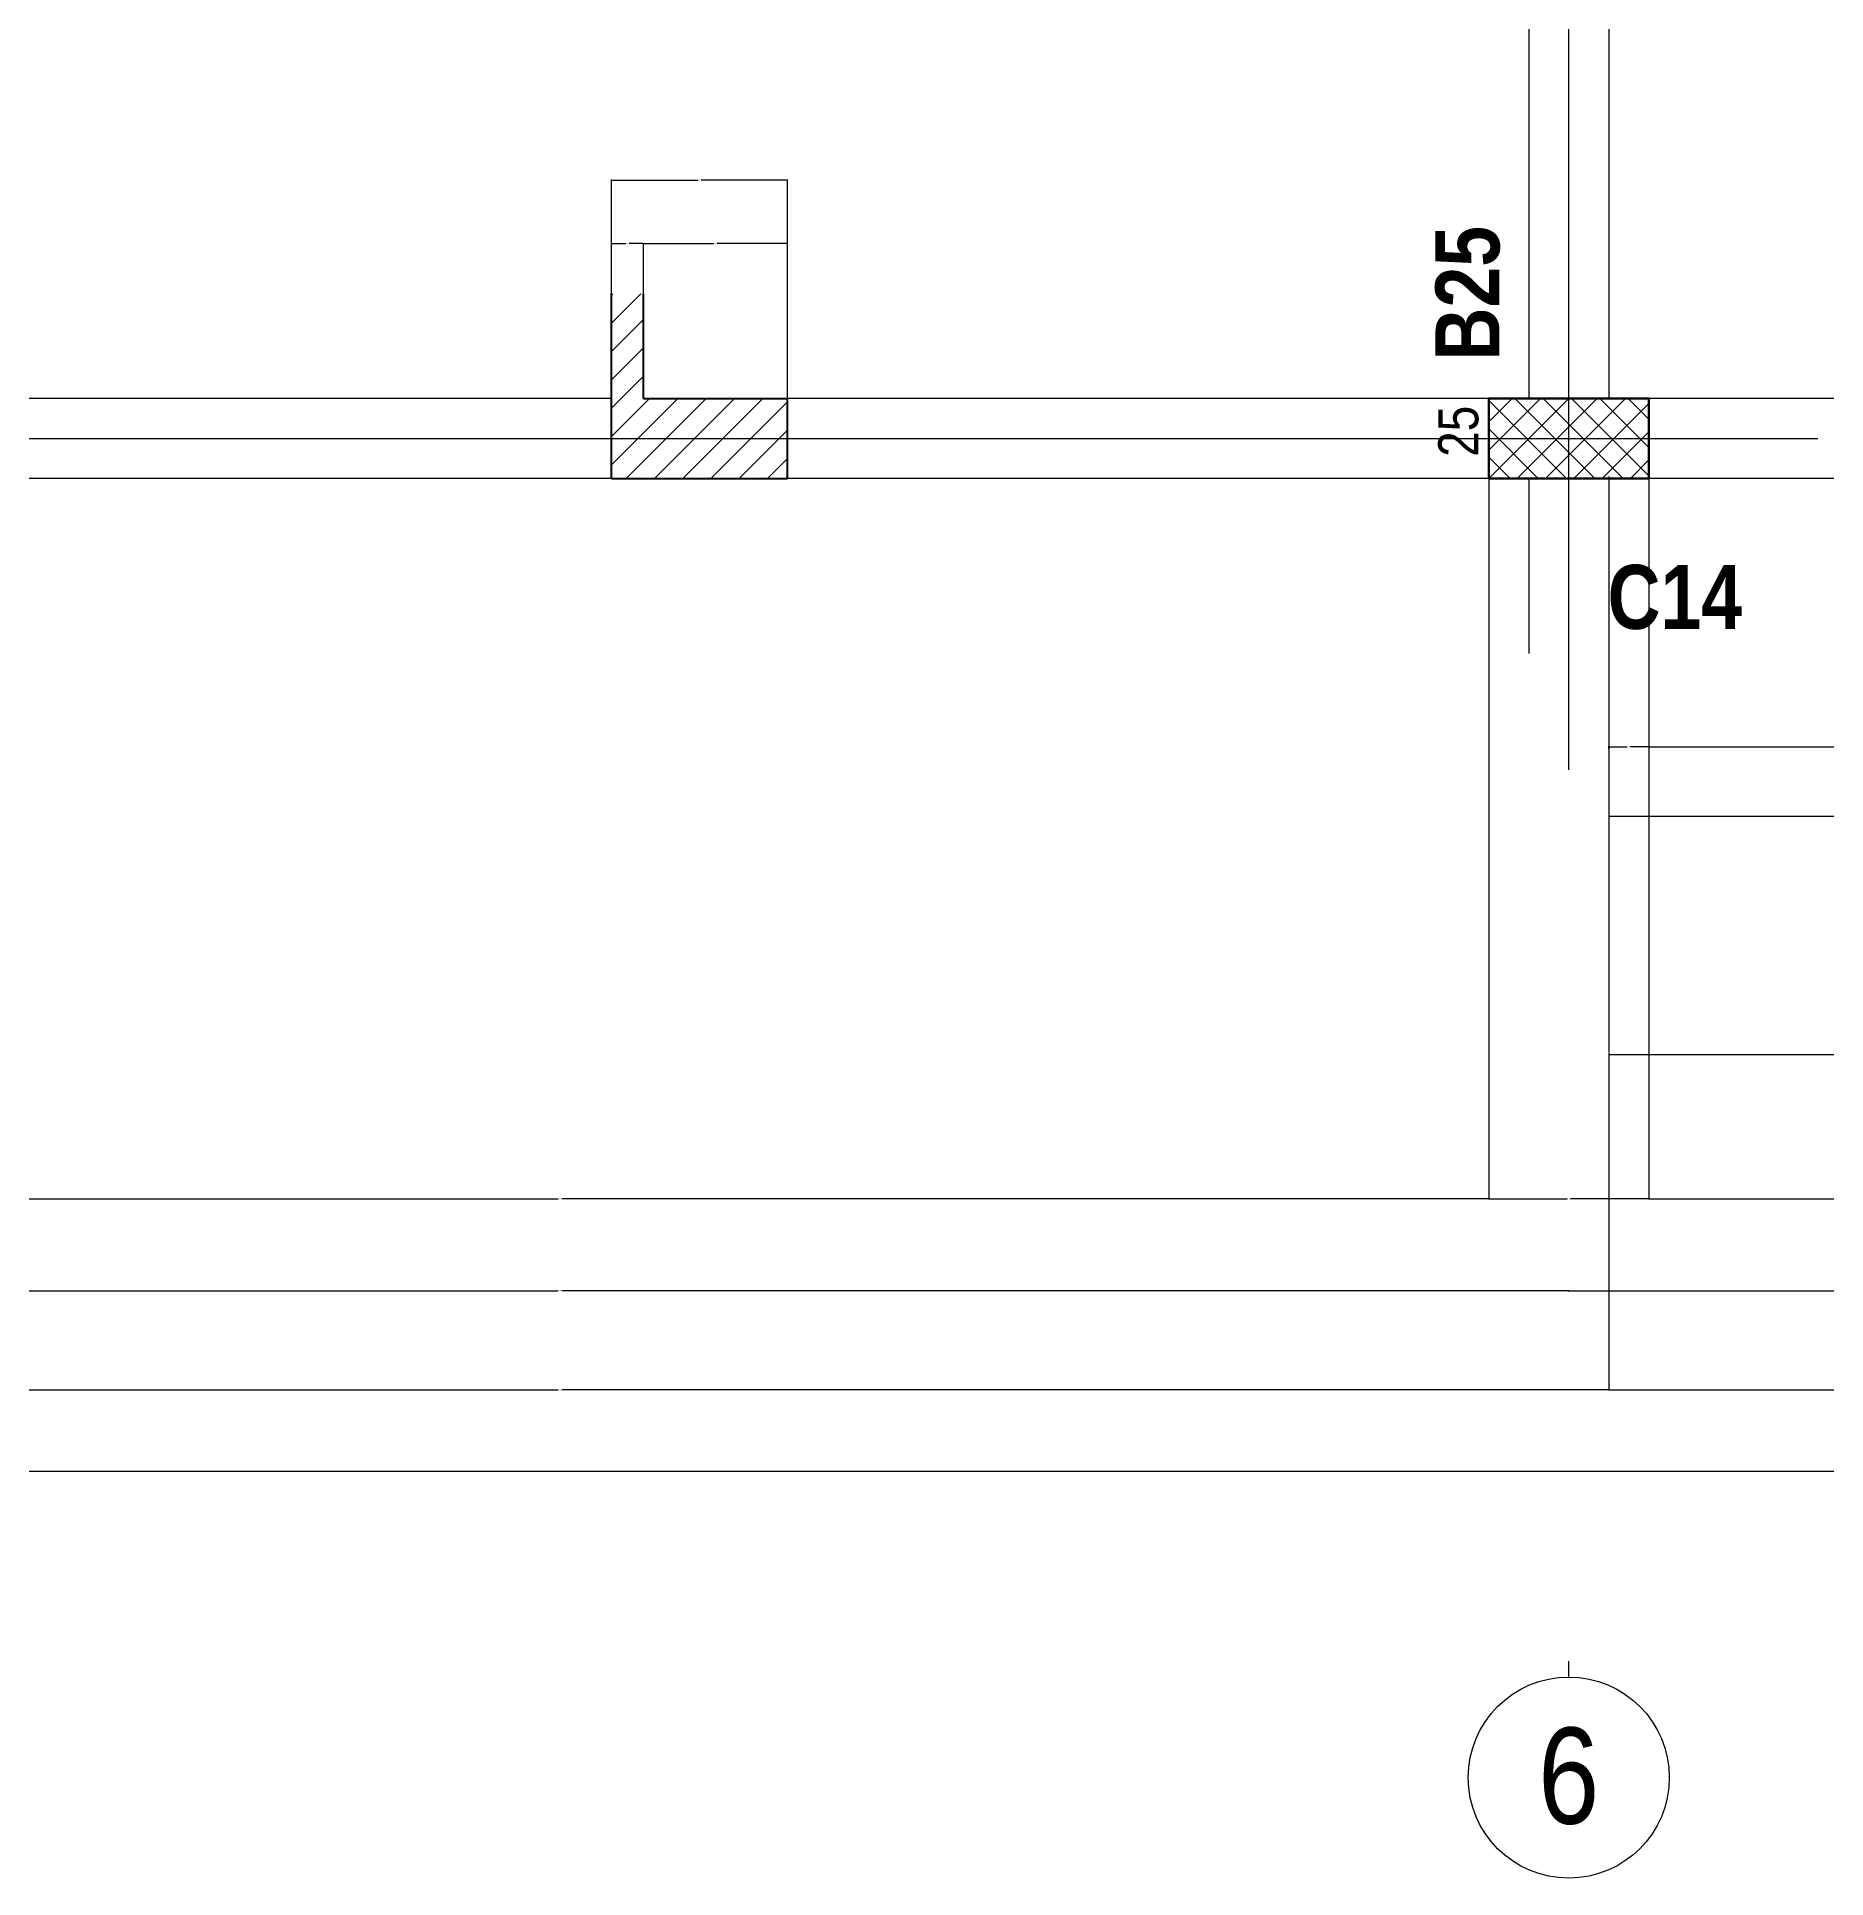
# Model space of a CAD drawing. Header units: millimetres. Extents: x 62 to 4126, y 148 to 2776.
# Drawn here: x 2747 to 3306, y 148 to 724 of the extents above; entities that cross this region are included whole.
import ezdxf

# ---------------------------------------------------------------- set-up
doc = ezdxf.new("R2010")
doc.units = ezdxf.units.MM
for name, pattern in [('DASHDOT', [25.4, 12.7, -6.35, 0, -6.35]), ('Dashed', [282.222223, 141.111112, -141.111112]), ('Solid Line copy-002', [1150, 5, -278.333333, 595, -271.666667])]:
    doc.linetypes.add(name, pattern=pattern)
for name, color, linetype, lineweight in [('! Plochi sech', 210, 'Continuous', 25), ('!Column', 10, 'Continuous', 50), ('!Dimension', 70, 'Continuous', 25), ('!Hatch', 70, 'Continuous', 25), ('035', 30, 'Continuous', 30), ('Osi', 70, 'DASHDOT', 25)]:
    doc.layers.add(name, color=color, linetype=linetype, lineweight=lineweight)
doc.layers.add('text', color=7, linetype='Continuous')
doc.styles.add('GENERATED_STYLE_2', font='ARIALN.TTF')
doc.styles.add('GENERATED_STYLE_3', font='ARIALNB.TTF')
doc.styles.get("Standard").update_dxf_attribs({"font": 'arial.ttf'})
doc.dimstyles.get("Standard").update_dxf_attribs({"dimtxt": 2.5, "dimasz": 2.5, "dimexe": 1.25, "dimexo": 0.625, "dimtad": 1, "dimtxsty": 'Standard', "dimcen": 2.5, "dimazin": 3, "dimtfac": 1, "dimtmove": 0, "dimatfit": 3})

# ---------------------------------------------------------------- blocks, each defined once
blk = doc.blocks.new('*D2272')
at = {"layer": '!Dimension', "color": 0, "lineweight": -2}
for p, q in [((3200.41, 586.1), (3200.41, 360.42)), ((3250.41, 586.1), (3250.41, 360.42)), ((3200.59, 360.6), (3224.87, 360.6)), ((3250.23, 360.6), (3225.94, 360.6))]:
    blk.add_line(p, q, dxfattribs=at)
at = {"layer": '!Dimension', "color": 0}
for points in [[(3200.59, 360.63), (3200.59, 360.57), (3200.41, 360.6)], [(3250.23, 360.57), (3250.23, 360.63), (3250.41, 360.6)]]:
    blk.add_solid(points, dxfattribs=at)
at = {"layer": 'Defpoints', "color": 0}
for p in [(3200.41, 586.16), (3250.41, 586.16), (3250.41, 360.6)]:
    blk.add_point(p, dxfattribs=at)
at = {"layer": '!Dimension', "color": 0, "insert": (3225.41, 360.6), "char_height": 0.18, "attachment_point": 5}
blk.add_mtext('\\A1;50.0000', dxfattribs=at)
blk = doc.blocks.new('*D2273')
at = {"layer": '!Dimension', "color": 0, "lineweight": -2}
for p, q in [((3250.41, 586.1), (3250.41, 360.42)), ((3842.91, 586.1), (3842.91, 360.42)), ((3250.59, 360.6), (3546.05, 360.6)), ((3842.73, 360.6), (3547.26, 360.6))]:
    blk.add_line(p, q, dxfattribs=at)
at = {"layer": '!Dimension', "color": 0}
for points in [[(3250.59, 360.63), (3250.59, 360.57), (3250.41, 360.6)], [(3842.73, 360.57), (3842.73, 360.63), (3842.91, 360.6)]]:
    blk.add_solid(points, dxfattribs=at)
at = {"layer": 'Defpoints', "color": 0}
for p in [(3250.41, 586.16), (3842.91, 586.16), (3842.91, 360.6)]:
    blk.add_point(p, dxfattribs=at)
at = {"layer": '!Dimension', "color": 0, "insert": (3546.66, 360.6), "char_height": 0.18, "attachment_point": 5}
blk.add_mtext('\\A1;592.5000', dxfattribs=at)
blk = doc.blocks.new('*D2278')
at = {"layer": '!Dimension', "color": 0, "lineweight": -2}
for p, q in [((2595.41, 331.72), (2595.41, 332.09)), ((2595.59, 331.91), (2909.8, 331.91)), ((3225.23, 331.91), (2911.01, 331.91)), ((3225.41, 331.72), (3225.41, 332.09))]:
    blk.add_line(p, q, dxfattribs=at)
at = {"layer": '!Dimension', "color": 0}
for points in [[(2595.59, 331.94), (2595.59, 331.88), (2595.41, 331.91)], [(3225.23, 331.88), (3225.23, 331.94), (3225.41, 331.91)]]:
    blk.add_solid(points, dxfattribs=at)
at = {"layer": 'Defpoints', "color": 0}
for p in [(2595.41, 331.66), (3225.41, 331.91), (3225.41, 331.66)]:
    blk.add_point(p, dxfattribs=at)
at = {"layer": '!Dimension', "color": 0, "insert": (2910.41, 331.91), "char_height": 0.18, "attachment_point": 5}
blk.add_mtext('\\A1;630.0000', dxfattribs=at)
blk = doc.blocks.new('*D2279')
at = {"layer": '!Dimension', "color": 0, "lineweight": -2}
for p, q in [((3225.41, 331.72), (3225.41, 332.09)), ((3225.59, 331.91), (3539.8, 331.91)), ((3855.23, 331.91), (3541.01, 331.91)), ((3855.41, 331.72), (3855.41, 332.09))]:
    blk.add_line(p, q, dxfattribs=at)
at = {"layer": '!Dimension', "color": 0}
for points in [[(3225.59, 331.94), (3225.59, 331.88), (3225.41, 331.91)], [(3855.23, 331.88), (3855.23, 331.94), (3855.41, 331.91)]]:
    blk.add_solid(points, dxfattribs=at)
at = {"layer": 'Defpoints', "color": 0}
for p in [(3225.41, 331.66), (3855.41, 331.91), (3855.41, 331.66)]:
    blk.add_point(p, dxfattribs=at)
at = {"layer": '!Dimension', "color": 0, "insert": (3540.41, 331.91), "char_height": 0.18, "attachment_point": 5}
blk.add_mtext('\\A1;630.0000', dxfattribs=at)
blk = doc.blocks.new('*D2284')
at = {"layer": '!Dimension', "color": 0, "lineweight": -2}
for p, q in [((3237.91, 406.1), (3237.91, 300.76)), ((3842.91, 406.1), (3842.91, 300.76)), ((3238.09, 300.94), (3539.8, 300.94)), ((3842.73, 300.94), (3541.01, 300.94))]:
    blk.add_line(p, q, dxfattribs=at)
at = {"layer": '!Dimension', "color": 0}
for points in [[(3238.09, 300.97), (3238.09, 300.91), (3237.91, 300.94)], [(3842.73, 300.91), (3842.73, 300.97), (3842.91, 300.94)]]:
    blk.add_solid(points, dxfattribs=at)
at = {"layer": 'Defpoints', "color": 0}
for p in [(3237.91, 406.16), (3842.91, 406.16), (3842.91, 300.94)]:
    blk.add_point(p, dxfattribs=at)
at = {"layer": '!Dimension', "color": 0, "insert": (3540.41, 300.94), "char_height": 0.18, "attachment_point": 5}
blk.add_mtext('\\A1;605.0000', dxfattribs=at)
blk = doc.blocks.new('_Oblique')
at = {"color": 0, "linetype": 'ByBlock', "lineweight": -2}
blk.add_line((-0.5, -0.5), (0.5, 0.5), dxfattribs=at)
blk = doc.blocks.new('*D2286')
at = {"layer": '!Dimension', "color": 0, "lineweight": -2}
for p, q in [((307.91, 586.1), (307.91, 275.3)), ((3867.91, 586.1), (3867.91, 275.3)), ((307.91, 275.48), (2087.23, 275.48)), ((3867.91, 275.48), (2088.58, 275.48))]:
    blk.add_line(p, q, dxfattribs=at)
at = {"layer": 'Defpoints', "color": 0}
for p in [(307.91, 586.16), (3867.91, 586.16), (3867.91, 275.48)]:
    blk.add_point(p, dxfattribs=at)
at = {"layer": '!Dimension', "color": 0, "lineweight": -2, "xscale": 0.18, "yscale": 0.18, "zscale": 0.18, "rotation": 180}
blk.add_blockref('_Oblique', (307.91, 275.48), dxfattribs=at)
at = {"layer": '!Dimension', "color": 0, "lineweight": -2, "xscale": 0.18, "yscale": 0.18, "zscale": 0.18}
blk.add_blockref('_Oblique', (3867.91, 275.48), dxfattribs=at)
at = {"layer": '!Dimension', "color": 0, "insert": (2087.91, 275.48), "char_height": 0.18, "attachment_point": 5}
blk.add_mtext('\\A1;3560.0000', dxfattribs=at)
blk = doc.blocks.new('*D2325')
at = {"layer": '! Plochi sech', "color": 0, "lineweight": -2}
for p, q in [((2926.41, 610.72), (2926.41, 659.15)), ((2926.59, 658.97), (2930.88, 658.97)), ((2936.23, 658.97), (2931.93, 658.97)), ((2936.41, 610.72), (2936.41, 659.15))]:
    blk.add_line(p, q, dxfattribs=at)
at = {"layer": '! Plochi sech', "color": 0}
for points in [[(2926.59, 659), (2926.59, 658.94), (2926.41, 658.97)], [(2936.23, 658.94), (2936.23, 659), (2936.41, 658.97)]]:
    blk.add_solid(points, dxfattribs=at)
at = {"layer": 'Defpoints', "color": 0}
for p in [(2936.41, 658.97), (2926.41, 610.66), (2936.41, 610.66)]:
    blk.add_point(p, dxfattribs=at)
at = {"layer": '! Plochi sech', "color": 0, "insert": (2931.41, 658.97), "char_height": 0.18, "attachment_point": 5}
blk.add_mtext('\\A1;10.0000', dxfattribs=at)
blk = doc.blocks.new('*D2326')
at = {"layer": '! Plochi sech', "color": 0, "lineweight": -2}
for p, q in [((2936.41, 610.72), (2936.41, 659.15)), ((2936.59, 658.97), (2958.37, 658.97)), ((2981.23, 658.97), (2959.44, 658.97)), ((2981.41, 610.72), (2981.41, 659.15))]:
    blk.add_line(p, q, dxfattribs=at)
at = {"layer": '! Plochi sech', "color": 0}
for points in [[(2936.59, 659), (2936.59, 658.94), (2936.41, 658.97)], [(2981.23, 658.94), (2981.23, 659), (2981.41, 658.97)]]:
    blk.add_solid(points, dxfattribs=at)
at = {"layer": 'Defpoints', "color": 0}
for p in [(2981.41, 658.97), (2936.41, 610.66), (2981.41, 610.66)]:
    blk.add_point(p, dxfattribs=at)
at = {"layer": '! Plochi sech', "color": 0, "insert": (2958.91, 658.97), "char_height": 0.18, "attachment_point": 5}
blk.add_mtext('\\A1;45.0000', dxfattribs=at)
blk = doc.blocks.new('*D2327')
at = {"layer": '! Plochi sech', "color": 0, "lineweight": -2}
for p, q in [((2926.41, 610.72), (2926.41, 679)), ((2926.59, 678.82), (2953.37, 678.82)), ((2981.23, 678.82), (2954.44, 678.82)), ((2981.41, 610.72), (2981.41, 679))]:
    blk.add_line(p, q, dxfattribs=at)
at = {"layer": '! Plochi sech', "color": 0}
for points in [[(2926.59, 678.85), (2926.59, 678.79), (2926.41, 678.82)], [(2981.23, 678.79), (2981.23, 678.85), (2981.41, 678.82)]]:
    blk.add_solid(points, dxfattribs=at)
at = {"layer": 'Defpoints', "color": 0}
for p in [(2926.41, 678.82), (2926.41, 610.66), (2981.41, 610.66)]:
    blk.add_point(p, dxfattribs=at)
at = {"layer": '! Plochi sech', "color": 0, "insert": (2953.91, 678.82), "char_height": 0.18, "attachment_point": 5}
blk.add_mtext('\\A1;55.0000', dxfattribs=at)
blk = doc.blocks.new('*D2384')
at = {"layer": '!Dimension', "color": 0, "lineweight": -2}
for p, q in [((3237.91, 501.22), (3237.91, 502)), ((3238.09, 501.82), (3243.63, 501.82)), ((3250.23, 501.82), (3244.68, 501.82)), ((3250.41, 501.72), (3250.41, 502))]:
    blk.add_line(p, q, dxfattribs=at)
at = {"layer": '!Dimension', "color": 0}
for points in [[(3238.09, 501.85), (3238.09, 501.79), (3237.91, 501.82)], [(3250.23, 501.79), (3250.23, 501.85), (3250.41, 501.82)]]:
    blk.add_solid(points, dxfattribs=at)
at = {"layer": 'Defpoints', "color": 0}
for p in [(3237.91, 501.82), (3237.91, 501.16), (3250.41, 501.66)]:
    blk.add_point(p, dxfattribs=at)
at = {"layer": '!Dimension', "color": 0, "insert": (3244.16, 501.82), "char_height": 0.18, "attachment_point": 5}
blk.add_mtext('\\A1;12.5000', dxfattribs=at)
blk = doc.blocks.new('*D2385')
at = {"layer": '!Dimension', "color": 0, "lineweight": -2}
for p, q in [((3250.41, 501.72), (3250.41, 502)), ((3250.59, 501.82), (3539.8, 501.82)), ((3830.23, 501.82), (3541.01, 501.82)), ((3830.41, 501.22), (3830.41, 502))]:
    blk.add_line(p, q, dxfattribs=at)
at = {"layer": '!Dimension', "color": 0}
for points in [[(3250.59, 501.85), (3250.59, 501.79), (3250.41, 501.82)], [(3830.23, 501.79), (3830.23, 501.85), (3830.41, 501.82)]]:
    blk.add_solid(points, dxfattribs=at)
at = {"layer": 'Defpoints', "color": 0}
for p in [(3250.41, 501.66), (3830.41, 501.82), (3830.41, 501.16)]:
    blk.add_point(p, dxfattribs=at)
at = {"layer": '!Dimension', "color": 0, "insert": (3540.41, 501.82), "char_height": 0.18, "attachment_point": 5}
blk.add_mtext('\\A1;580.0000', dxfattribs=at)
blk = doc.blocks.new('*D2387')
at = {"layer": '!Dimension', "color": 0, "lineweight": -2}
for p, q in [((3237.91, 501.6), (3237.91, 480)), ((3842.91, 501.6), (3842.91, 480)), ((3238.09, 480.18), (3539.8, 480.18)), ((3842.73, 480.18), (3541.01, 480.18))]:
    blk.add_line(p, q, dxfattribs=at)
at = {"layer": '!Dimension', "color": 0}
for points in [[(3238.09, 480.21), (3238.09, 480.15), (3237.91, 480.18)], [(3842.73, 480.15), (3842.73, 480.21), (3842.91, 480.18)]]:
    blk.add_solid(points, dxfattribs=at)
at = {"layer": 'Defpoints', "color": 0}
for p in [(3237.91, 501.66), (3842.91, 501.66), (3842.91, 480.18)]:
    blk.add_point(p, dxfattribs=at)
at = {"layer": '!Dimension', "color": 0, "insert": (3540.41, 480.18), "char_height": 0.18, "attachment_point": 5}
blk.add_mtext('\\A1;605.0000', dxfattribs=at)
blk = doc.blocks.new('*D2558')
at = {"layer": '!Dimension', "color": 0, "lineweight": -2}
for p, q in [((2582.91, 286.72), (2582.91, 301.12)), ((2583.09, 300.94), (2909.8, 300.94)), ((3237.73, 300.94), (2911.01, 300.94)), ((3237.91, 301.6), (3237.91, 300.76))]:
    blk.add_line(p, q, dxfattribs=at)
at = {"layer": '!Dimension', "color": 0}
for points in [[(2583.09, 300.97), (2583.09, 300.91), (2582.91, 300.94)], [(3237.73, 300.91), (3237.73, 300.97), (3237.91, 300.94)]]:
    blk.add_solid(points, dxfattribs=at)
at = {"layer": 'Defpoints', "color": 0}
for p in [(3237.91, 301.66), (3237.91, 300.94), (2582.91, 286.66)]:
    blk.add_point(p, dxfattribs=at)
at = {"layer": '!Dimension', "color": 0, "insert": (2910.41, 300.94), "char_height": 0.18, "attachment_point": 5}
blk.add_mtext('\\A1;655.0000', dxfattribs=at)
blk = doc.blocks.new('*D2559')
at = {"layer": '!Dimension', "color": 0, "lineweight": -2}
for p, q in [((2620.41, 360.6), (2620.41, 360.42)), ((2620.59, 360.6), (2909.8, 360.6)), ((3200.23, 360.6), (2911.01, 360.6)), ((3200.41, 360.6), (3200.41, 360.42))]:
    blk.add_line(p, q, dxfattribs=at)
at = {"layer": '!Dimension', "color": 0}
for points in [[(2620.59, 360.63), (2620.59, 360.57), (2620.41, 360.6)], [(3200.23, 360.57), (3200.23, 360.63), (3200.41, 360.6)]]:
    blk.add_solid(points, dxfattribs=at)
at = {"layer": 'Defpoints', "color": 0}
for p in [(2620.41, 360.66), (3200.41, 360.66), (3200.41, 360.6)]:
    blk.add_point(p, dxfattribs=at)
at = {"layer": '!Dimension', "color": 0, "insert": (2910.41, 360.6), "char_height": 0.18, "attachment_point": 5}
blk.add_mtext('\\A1;580.0000', dxfattribs=at)

msp = doc.modelspace()

# ---------------------------------------------------------------- hatches: boundary and pattern name
at = {"layer": '! Plochi sech'}
h = msp.add_hatch(dxfattribs=at)
h.set_pattern_fill('ANSI31', color=256, scale=50)
h.set_pattern_definition([(45, (-893161.5295, -493039.377), (-4.419417382, 4.419417382), [])])
h.paths.add_polyline_path([(2936.413, 643.323), (2926.413, 643.323), (2926.413, 610.637), (2936.413, 610.637)])
h.paths.add_polyline_path([(2981.413, 610.637), (2936.413, 610.637), (2926.413, 610.637), (2926.413, 597.987), (2981.413, 597.996)])
h.paths.add_polyline_path([(2981.413, 597.996), (2926.413, 597.987), (2926.413, 585.637), (2981.413, 585.637)])
at = {"layer": '!Hatch'}
h = msp.add_hatch(dxfattribs=at)
h.set_pattern_fill('ANSI37', color=256, scale=50, angle=90)
h.set_pattern_definition([(135, (497802.8546, -895911.977), (-4.419417382, -4.419417382), []), (225, (497802.8546, -895911.977), (4.419417382, -4.419417382), [])])
h.paths.add_polyline_path([(3200.413, 598.137), (3200.413, 585.637), (3225.415, 585.637), (3225.413, 598.137)])
h.paths.add_polyline_path([(3200.413, 610.637), (3200.413, 598.137), (3225.413, 598.137), (3225.411, 610.637)])
h.paths.add_polyline_path([(3225.413, 598.137), (3248.193, 598.137), (3248.193, 610.637), (3225.411, 610.637)])
h.paths.add_polyline_path([(3225.413, 598.137), (3225.415, 585.637), (3248.193, 585.637), (3248.193, 598.137)])
h.paths.add_polyline_path([(3248.193, 598.137), (3248.193, 585.637), (3250.413, 585.637), (3250.413, 598.137)])
h.paths.add_polyline_path([(3248.193, 610.637), (3248.193, 598.137), (3250.413, 598.137), (3250.413, 610.637)])

# ---------------------------------------------------------------- linework, layer by layer
at = {"layer": '!Column'}
msp.add_lwpolyline([(3200.413, 585.637), (3250.413, 585.637), (3250.413, 610.637), (3200.413, 610.637)], close=True, dxfattribs=at)
at = {"color": 3, "linetype": 'Continuous', "lineweight": 40}
for p, q in [((2926.413, 585.637), (2926.413, 643.265)), ((2936.413, 610.637), (2936.413, 643.265)), ((2936.413, 610.637), (2981.413, 610.637)), ((2981.413, 585.637), (2981.413, 610.637)), ((2926.413, 585.637), (2981.413, 585.637))]:
    msp.add_line(p, q, dxfattribs=at)
at = {"color": 7, "linetype": 'Dashed', "lineweight": 25}
msp.add_line((3250.459, 586.475), (3250.459, 418.975), dxfattribs=at)
at = {"layer": '035'}
for p, q in [((3212.913, 890.294), (3212.913, 610.637)), ((3237.913, 889.951), (3237.913, 610.637)), ((2926.413, 610.637), (2128.096, 610.637)), ((3408.721, 610.637), (2936.413, 610.637)), ((3200.413, 585.637), (688.905, 585.637)), ((3408.609, 585.637), (2629.075, 585.637)), ((3212.913, 585.637), (3212.913, 530.915)), ((3237.913, 585.637), (3237.913, 530.915))]:
    msp.add_line(p, q, dxfattribs=at)
at = {"layer": '035', "linetype": 'Continuous'}
for p, q in [((3237.913, 586.283), (3237.913, 406.333)), ((3842.913, 405.637), (3237.963, 405.637))]:
    msp.add_line(p, q, dxfattribs=at)
at = {"layer": 'Osi', "linetype": 'Solid Line copy-002', "lineweight": 25}
for p, q in [((3225.413, 211.257), (3225.413, 2654.348)), ((124.878, 598.137), (4062.963, 598.137))]:
    msp.add_line(p, q, dxfattribs=at)
at = {"layer": 'Osi', "color": 2, "linetype": 'Continuous', "lineweight": 30}
msp.add_circle((3225.413, 179.849), 31.408, dxfattribs=at)

# ---------------------------------------------------------------- texts
at = {"layer": 'text', "color": 3, "linetype": 'Continuous', "lineweight": 5, "insert": (3183.773, 643.497), "char_height": 20, "attachment_point": 2, "rotation": 90, "style": 'GENERATED_STYLE_3'}
msp.add_mtext('B25', dxfattribs=at)
at = {"layer": 'text', "color": 6, "linetype": 'Continuous', "lineweight": 5, "insert": (3184.662, 600.359), "char_height": 12.5, "attachment_point": 2, "rotation": 90, "style": 'GENERATED_STYLE_3'}
msp.add_mtext('{\\fArial Narrow|b0|i0|c204|p34;25}', dxfattribs=at)
at = {"layer": 'text', "color": 6, "linetype": 'Continuous', "lineweight": 5, "insert": (3258.548, 558.623), "char_height": 20, "attachment_point": 2, "style": 'GENERATED_STYLE_3'}
msp.add_mtext('C14', dxfattribs=at)
at = {"layer": 'text', "color": 2, "linetype": 'Continuous', "lineweight": 5, "insert": (3225.413, 180.241), "char_height": 30, "attachment_point": 5, "style": 'GENERATED_STYLE_2'}
msp.add_mtext('6', dxfattribs=at)

# ---------------------------------------------------------------- dimensions: what is measured, and where the dimension line sits
at = {"layer": '! Plochi sech'}
for base, p1, p2, picture, middle in [((2926.405, 678.823), (2981.405, 610.66), (2926.405, 610.66), '*D2327', (2953.905, 678.823)), ((2936.405, 658.973), (2926.405, 610.66), (2936.405, 610.66), '*D2325', (2931.405, 658.973)), ((2981.405, 658.973), (2936.405, 610.66), (2981.405, 610.66), '*D2326', (2958.905, 658.973))]:
    dim = msp.add_linear_dim(base=base, p1=p1, p2=p2, dimstyle='Standard', dxfattribs=at)
    dim.commit()
    dim.dimension.update_dxf_attribs({"geometry": picture, "text_midpoint": middle})
at = {"layer": '!Dimension'}
dim = msp.add_linear_dim(base=(3867.905, 275.484), p1=(307.905, 586.16), p2=(3867.905, 586.16), dimstyle='Standard', override={"dimblk": 'Oblique'}, dxfattribs=at)
dim.commit()
dim.dimension.update_dxf_attribs({"geometry": '*D2286', "text_midpoint": (2087.905, 275.484)})
for base, p1, p2, picture, middle in [((3250.405, 360.603), (3200.405, 586.16), (3250.405, 586.16), '*D2272', (3225.405, 360.603)), ((3842.905, 360.603), (3250.405, 586.16), (3842.905, 586.16), '*D2273', (3546.655, 360.603)), ((3237.905, 501.824), (3250.405, 501.66), (3237.905, 501.16), '*D2384', (3244.155, 501.824)), ((3842.905, 480.183), (3237.905, 501.66), (3842.905, 501.66), '*D2387', (3540.405, 480.183)), ((3830.405, 501.824), (3250.405, 501.66), (3830.405, 501.16), '*D2385', (3540.405, 501.824)), ((3842.905, 300.943), (3237.905, 406.16), (3842.905, 406.16), '*D2284', (3540.405, 300.943)), ((3200.405, 360.603), (2620.405, 360.66), (3200.405, 360.66), '*D2559', (2910.405, 360.603)), ((3225.405, 331.907), (2595.405, 331.66), (3225.405, 331.66), '*D2278', (2910.405, 331.907)), ((3855.405, 331.907), (3225.405, 331.66), (3855.405, 331.66), '*D2279', (3540.405, 331.907)), ((3237.905, 300.943), (2582.905, 286.66), (3237.905, 301.66), '*D2558', (2910.405, 300.943))]:
    dim = msp.add_linear_dim(base=base, p1=p1, p2=p2, dimstyle='Standard', dxfattribs=at)
    dim.commit()
    dim.dimension.update_dxf_attribs({"geometry": picture, "text_midpoint": middle})

doc.saveas('drawing.dxf')
